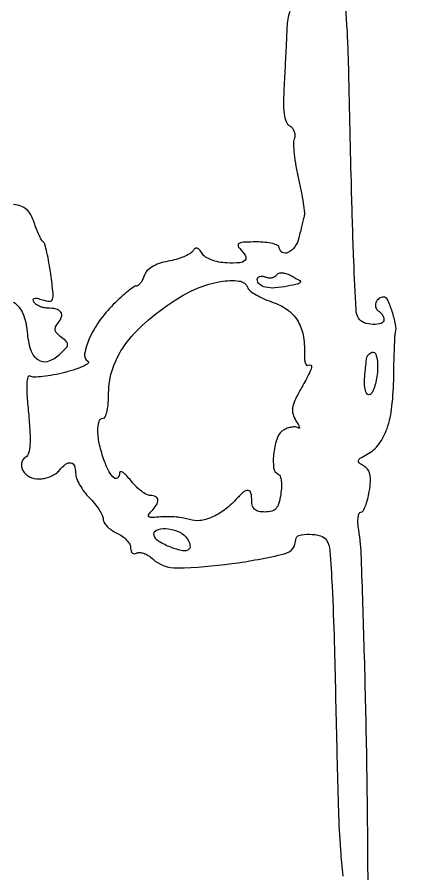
# Model space of a CAD drawing. Extents: x 0 to 4160, y 0 to 3120.
# Drawn here: x 3761.4 to 3836.2, y 1671.3 to 1826.8 of the extents above; entities that cross this region are included whole.
import ezdxf

# ---------------------------------------------------------------- set-up
doc = ezdxf.new("R2010")
doc.units = 0

msp = doc.modelspace()

# ---------------------------------------------------------------- linework, layer by layer
for points in [[(4159.499279, 606.274193, 0.000001), (4159.667734, 974.478125, 0.000057), (4159.806661, 1380.08378, 0.000034), (4159.883999, 1862.25), (4160, 3120), (3296.563358, 3120), (2433.126717, 3120)], [(757.647081, 3119.740147, 0.000002), (520.492565, 3119.487217, 0.4139)], [(1964.75, 0.149832, 0.000016), (2717.930904, 0.232101, 0.000028), (3351.473438, 0.357111)], [(3821.839761, 1833.945201, 0.000312), (3821.617026, 1868.084069, 0.003012)], [(3825.377784, 1655.682778, -0.004708), (3825.071768, 1676.195274, 0.003111), (3824.867338, 1693.632719, 0.002688), (3824.440367, 1711.937353, 0.001547), (3823.909709, 1728.62314, 0.030219), (3823.419608, 1733.75, -0.026039), (3823.290003, 1734.995826, -0.043863), (3823.327881, 1736.045312, -0.057597), (3823.506482, 1736.778916, -0.313977), (3823.823845, 1737, 0.26519), (3824.215135, 1737.223232, 0.036695), (3824.647257, 1738.094218, 0.034104), (3825.044785, 1739.297794, 0.022492), (3825.342799, 1740.724999, 0.022443), (3825.561017, 1742.597784, 0.072067), (3825.469958, 1743.846979, 0.109764), (3825.065894, 1744.715832, 0.102011), (3824.322816, 1745.359095, -0.03876), (3823.498045, 1745.908567, -0.310495), (3823.368689, 1746.321597, -0.18221), (3823.706859, 1746.758165, -0.014968), (3824.978207, 1747.488337, 0.112001), (3827.090077, 1749.320024, 0.076185), (3828.567932, 1752.150561, 0.055057), (3829.458594, 1756.150368, 0.024204), (3829.788092, 1761.571931, -0.002826), (3829.837831, 1764.341837, -0.003898), (3829.91594, 1766.828322, -0.002489), (3830.008183, 1768.915012, -0.047025), (3830.101469, 1769.562295, 0.110928), (3830.125553, 1771.05243, 0.029421), (3829.501864, 1773.36325, 0.023759), (3828.657654, 1775.540126, 0.296599), (3827.950609, 1776, 0.156237), (3827.103768, 1775.728763, 0.146139), (3826.544826, 1775.009516, 0.160961), (3826.501009, 1774.154875, 0.189538), (3826.983688, 1773.510081, -0.059916), (3827.372441, 1773.200019, -0.050815), (3827.701458, 1772.790061, -0.053152), (3827.925573, 1772.34728, -0.090837), (3828, 1771.940983, -0.324577), (3827.480578, 1771.225128, -0.090223), (3826.023596, 1771.02658, -0.076078), (3824.38517, 1771.352538, -0.168821), (3823.410104, 1772.145455, -0.126909), (3822.929994, 1773.69146, -0.002172), (3822.534391, 1782.616924, -0.003739), (3822.116691, 1795.475183, -0.000871), (3821.614491, 1817.067112, 0.004921), (3821.46093, 1821.963181, 0.007193), (3821.221319, 1826.269811, 0.003867), (3820.939426, 1829.890526, 0.117573)], [(3810.887338, 1827.802108, 0.036578), (3810.532343, 1826.422289, 0.036149), (3810.380402, 1825, -0.002726), (3810.309114, 1823.201151, -0.000878), (3810.184193, 1820.534844, -0.000876), (3810.034811, 1817.568961, -0.000981), (3809.880402, 1814.714363, 0.010617), (3809.764863, 1811.392496, 0.036391), (3809.892605, 1809.237807, 0.059728), (3810.2514, 1807.840117, 0.162969), (3810.895717, 1807.065288, -0.091325), (3811.385207, 1806.621781, -0.080173), (3811.711742, 1806.013251, -0.080688), (3811.828907, 1805.336642, -0.094491), (3811.71373, 1804.696375, 0.102334), (3811.56426, 1803.784384, 0.015712), (3811.698878, 1801.941847, 0.016995), (3812.004314, 1799.748086, 0.01402), (3812.474416, 1797.43333, -0.008764), (3812.963425, 1795.148842, -0.011519), (3813.324809, 1793.047481, -0.009116), (3813.552635, 1791.291781, -0.100165), (3813.489927, 1790.58788, 0.010419), (3813.32719, 1789.994518, 0.002556), (3813.084885, 1789.011752, 0.002617), (3812.818856, 1787.882625, 0.002611), (3812.564471, 1786.75, -0.103243), (3811.84363, 1785.142174, -0.122402), (3810.57352, 1784.07242, -0.250171), (3809.514467, 1784.108327, -0.267796), (3809, 1785, 0.302104), (3808.74223, 1785.387689, 0.0409), (3807.76625, 1785.70625, 0.035995), (3806.409672, 1785.927657, 0.02246), (3804.8, 1786, 0.010632), (3802.679231, 1785.9549, 0.084697), (3801.725, 1785.75, 0.354686), (3801.508307, 1785.36133, 0.154285), (3801.8, 1784.8, -0.055415), (3802.842278, 1783.496991, -0.335846), (3802.774167, 1782.688596, -0.196618), (3801.811338, 1782.222976, -0.024938), (3799.458133, 1782.194055, -0.037066), (3797.985067, 1782.359247, -0.045178), (3796.650559, 1782.737313, -0.05139), (3795.594125, 1783.272683, -0.116579), (3794.976429, 1783.913604, 0.038321), (3794.495612, 1784.599439, 0.160727), (3794.075748, 1784.86503, 0.229715), (3793.675394, 1784.781245, 0.081638), (3793.266004, 1784.341783, -0.120104), (3792.731883, 1783.849497, -0.028353), (3791.630903, 1783.319144, -0.027587), (3790.259948, 1782.838718, -0.024118), (3788.781804, 1782.486889, 0.033884), (3787.166541, 1782.068955, 0.055044), (3785.880105, 1781.477557, 0.068181), (3784.96642, 1780.743165, 0.113048), (3784.466708, 1779.895105, -0.037416), (3784.175207, 1779.169766, -0.047755), (3783.79733, 1778.556687, -0.055732), (3783.39454, 1778.132175, -0.176886), (3783.032612, 1778, 0.158128), (3782.548473, 1777.842961, 0.012496), (3781.460517, 1777.011921, 0.015993), (3780.193875, 1775.924786, 0.011543), (3778.85, 1774.636325, 0.041025), (3776.307641, 1771.626233, 0.049783), (3774.473573, 1768.421999, 0.060767), (3773.638904, 1765.714162, 0.307923), (3774.249712, 1764.345669, -0.517096), (3774.271898, 1763.992642, -0.057912), (3773.464488, 1763.482602, -0.033525), (3772.012264, 1762.901415, -0.015781), (3770.070236, 1762.338558, -0.015222), (3767.98192, 1761.87135, -0.020031), (3766.051612, 1761.580396, -0.01789), (3764.457463, 1761.462581, -0.14898), (3763.765238, 1761.645091, 0.489572), (3763.339564, 1761.486338, 0.063338), (3763.140916, 1760.374373, 0.029315), (3763.158222, 1758.298966, 0.007817), (3763.431033, 1755.003134, -0.009201), (3763.711755, 1751.49364, -0.030938), (3763.710746, 1749.190323, -0.048164), (3763.47084, 1747.689888, -0.192947), (3762.929097, 1746.95618, 0.208094), (3762.179104, 1745.875964, 0.188434), (3762.418187, 1744.531135, 0.139437), (3763.635308, 1743.407977, 0.117583), (3765.34617, 1743, 0.05444), (3766.359863, 1743.110699, 0.043027), (3767.413171, 1743.440625, 0.044389), (3768.348074, 1743.925291, 0.077928), (3769, 1744.5, -0.051057), (3770.189676, 1745.667631, -0.209067), (3771.144488, 1745.923498, -0.282191), (3771.783705, 1745.384602, -0.080239), (3772, 1744.045455, 0.092765), (3772.173028, 1743.120863, 0.03537), (3772.734375, 1741.930682, 0.033525), (3773.543307, 1740.691793, 0.034996), (3774.5, 1739.590909, -0.02526), (3775.456892, 1738.53212, -0.028152), (3776.265625, 1737.418458, -0.02914), (3776.838654, 1736.40247, -0.114313), (3777, 1735.70597, 0.141788), (3777.177209, 1735.093626, 0.054359), (3777.734375, 1734.393252, 0.048192), (3778.543485, 1733.720186, 0.042534), (3779.5, 1733.181954, -0.048383), (3780.456311, 1732.629039, -0.051677), (3781.265625, 1731.913222, -0.057682), (3781.819585, 1731.150455, -0.12893), (3782, 1730.462422, 0.070068), (3782.078359, 1729.906008, 0.144929), (3782.31226, 1729.539212, 0.189833), (3782.659101, 1729.416495, 0.130341), (3783.063013, 1729.538944, -0.161038), (3783.6057, 1729.668441, -0.063821), (3784.364286, 1729.504722, -0.054366), (3785.204492, 1729.100249, -0.044601), (3786.000137, 1728.499876, 0.192259), (3790.456666, 1726.844364, 0.027537), (3800.350346, 1727.630208, 0.025036), (3809.954091, 1729.42133, 0.347099), (3812, 1732.01342, -0.345662), (3812.592393, 1732.767932, -0.064679), (3814.462918, 1732.975276, -0.058972), (3816.48884, 1732.696828, -0.193053), (3817.556202, 1731.909064, -0.120131), (3818.18025, 1729.990388, -0.006354), (3818.586241, 1723.51668, -0.005959), (3818.97251, 1713.357816, -0.001092), (3819.421472, 1694.577229, 0.002528), (3819.734944, 1682.87159, 0.010194), (3820.108046, 1675.733026, 0.008963), (3820.544172, 1670.928822, 0.228056)], [(3760.737684, 1775.0666, -0.150311), (3762.429017, 1772.993756, -0.077937), (3763.199437, 1769.709926, 0.056233), (3763.811976, 1766.476692, 0.162616), (3765.122502, 1764.648694, 0.232042), (3766.922551, 1764.338996, 0.11296), (3769.007732, 1765.506998, 0.015323), (3770.252445, 1766.704831, 0.162802), (3770.554984, 1767.329264, 0.23631), (3770.359915, 1767.888342, 0.034917), (3769.417883, 1768.683704, -0.041388), (3768.627671, 1769.368567, -0.140542), (3768.307126, 1769.962767, -0.165257), (3768.376205, 1770.576435, -0.063353), (3768.842939, 1771.310753, 0.094522), (3769.441389, 1772.395254, 0.240291), (3769.305752, 1773.258311, 0.181501), (3768.450268, 1773.823922, 0.056331), (3766.89235, 1774, -0.056114), (3766.162895, 1774.082124, -0.049765), (3765.438242, 1774.325221, -0.052672), (3764.825206, 1774.683064, -0.096198), (3764.433788, 1775.107134, -0.121979), (3764.295869, 1775.536485, -0.361373), (3764.464134, 1775.769467, -0.12025), (3764.994099, 1775.776049, -0.020102), (3765.982583, 1775.505528, 0.057766), (3767.282736, 1775.252884, 0.346443), (3767.817531, 1775.611332, 0.107247), (3767.923113, 1776.667532, 0.005329), (3767.486783, 1780.148394, 0.009793), (3767.160873, 1782.234945, 0.013897), (3766.783462, 1784.074841, 0.009895), (3766.400815, 1785.574024, 0.161222), (3766.11598, 1786, -0.103102), (3765.810021, 1786.360606, -0.014552), (3765.367255, 1787.234375, -0.01608), (3764.900586, 1788.3147, -0.013058), (3764.468604, 1789.5, 0.043695), (3763.844526, 1790.933098, 0.086946), (3763.076746, 1791.899223, 0.094256), (3762.071299, 1792.499028, 0.058718), (3760.731595, 1792.816422, 0.031259)]]:
    msp.add_lwpolyline(points, format="xyb")
for points in [[(3810.5, 1777.978268, -0.031436), (3808.196294, 1777.662904, -0.073684), (3806.467406, 1777.790907, -0.124456), (3805.402457, 1778.330049, -0.216939), (3805, 1779.213978, -0.173591), (3805.119473, 1779.54773, -0.149638), (3805.431218, 1779.754754, -0.104954), (3805.90604, 1779.792819, -0.059385), (3806.467975, 1779.650663, 0.066909), (3807.073461, 1779.50711, 0.072349), (3807.678842, 1779.534537, 0.08106), (3808.191489, 1779.722532, 0.126663), (3808.528663, 1780.046378, -0.180916), (3808.926985, 1780.355046, -0.098241), (3809.551225, 1780.421117, -0.068379), (3810.363998, 1780.233424, -0.035473), (3811.310688, 1779.794184, -0.009775), (3812.712852, 1778.982248, -0.378189), (3812.812648, 1778.663298, -0.236978), (3812.493365, 1778.402167, -0.005318)], [(3803.286748, 1777.695129, 0.139356), (3803.726344, 1777.108801, 0.02984), (3804.793308, 1776.393066, 0.02901), (3806.173063, 1775.686632, 0.02411), (3807.712315, 1775.094945, -0.073274), (3810.412226, 1773.740214, -0.100091), (3812.282043, 1771.772647, -0.093834), (3813.317032, 1769.13006, -0.057544), (3813.555786, 1765.783039, 0.027427), (3813.566606, 1764.80767, 0.058634), (3813.703536, 1764.068064, 0.115244), (3813.93469, 1763.673255, 0.355206), (3814.220357, 1763.636188, -0.266146), (3814.70799, 1763.652453, -0.35976), (3814.869627, 1763.262801, -0.046996), (3814.319392, 1761.929486, -0.006611), (3812.895093, 1759.313222, 0.017762), (3811.823846, 1757.236496, 0.073015), (3811.413401, 1755.885475, 0.108114), (3811.488194, 1754.757658, 0.066286), (3812.026372, 1753.532806, -0.010402), (3812.45606, 1752.791932, -0.04), (3812.675367, 1752.307114, -0.379281), (3812.630901, 1752.195846, -0.31442), (3812.499796, 1752.214816, 0.156021), (3812.073392, 1752.41734, 0.060531), (3811.412219, 1752.425905, 0.052223), (3810.639828, 1752.259408, 0.043711), (3809.868517, 1751.929632, 0.185538), (3808.657007, 1750.527224, 0.055966), (3807.993044, 1747.738999, 0.057392), (3807.973065, 1745.003444, 0.282121), (3808.876151, 1743.833333, -0.236433), (3809.184012, 1743.498136, -0.042808), (3809.351098, 1742.643229, -0.03807), (3809.386339, 1741.519154, -0.0262), (3809.262652, 1740.25, -0.030203), (3808.906193, 1738.576988, -0.114024), (3808.398446, 1737.64175, -0.148348), (3807.613811, 1737.158741, -0.064402), (3806.386501, 1737, -0.049571), (3805.274913, 1737.110477, -0.125501), (3804.548313, 1737.459512, -0.144684), (3804.138889, 1738.076443, -0.074772), (3804, 1739, 0.049815), (3803.855324, 1740.448536, 0.332919), (3803.34781, 1740.901756, 0.205346), (3802.520727, 1740.628704, 0.024397), (3801.10661, 1739.25, -0.044518), (3798.981254, 1737.338287, -0.059534), (3796.738172, 1736.040179, -0.069672), (3794.576305, 1735.449827, -0.112746), (3792.687452, 1735.633787, 0.039151), (3791.635802, 1735.8949, 0.019011), (3790.261314, 1736.070526, 0.018727), (3788.808636, 1736.145581, 0.025624), (3787.5, 1736.097055, -0.011466), (3785.913722, 1735.993215, -0.143368), (3785.335522, 1736.136157, -0.4205), (3785.25053, 1736.472469, -0.055885), (3785.75, 1737.115732, 0.045612), (3786.695626, 1738.283392, 0.1642), (3786.942312, 1739.195778, 0.273175), (3786.546526, 1739.780834, 0.111125), (3785.57258, 1740, -0.125561), (3784.884059, 1740.175672, -0.036434), (3783.955644, 1740.77399, -0.034137), (3782.970955, 1741.626454, -0.03063), (3782.07258, 1742.634859, 0.019611), (3781.275201, 1743.570598, 0.049883), (3780.60882, 1744.162363, 0.138797), (3780.193402, 1744.314307, 0.4363), (3780, 1744.134859, -0.171527), (3779.679767, 1743.228847, -0.409406), (3779.036828, 1743.155153, -0.107131), (3778.094322, 1744.287182, -0.03348), (3777.200888, 1746.320998, -0.030386), (3776.360257, 1749.177335, -0.04987), (3776.044259, 1751.675724, -0.071866), (3776.250354, 1753.42419, -0.339728), (3777, 1754, 0.312253), (3777.388691, 1754.268964, 0.036162), (3777.70625, 1755.341475, 0.033273), (3777.927729, 1756.81637, 0.020636), (3778, 1758.566722, -0.082209), (3778.740399, 1763.039417, -0.073281), (3780.893987, 1767.233235, -0.059664), (3784.610898, 1771.304835, -0.031823), (3790.054261, 1775.426554, -0.04745), (3794.135195, 1777.601386, -0.056315), (3798.327557, 1778.817362, -0.070658), (3801.710346, 1778.9145, -0.279994)], [(3826.810365, 1762.3273, -0.027026), (3826.610882, 1760.894583, -0.036084), (3826.26764, 1759.627384, -0.039206), (3825.844362, 1758.666748, -0.192471), (3825.398621, 1758.293507, -0.377383), (3824.827449, 1758.538303, -0.089842), (3824.533001, 1759.62341, -0.041079), (3824.525658, 1761.629888, -0.01153), (3824.843476, 1764.75, -0.080227), (3824.983215, 1765.227528, -0.081979), (3825.265503, 1765.632812, -0.087766), (3825.643664, 1765.904923, -0.112636), (3826.060365, 1766, -0.285753), (3826.460099, 1765.751237, -0.064091), (3826.731561, 1764.95727, -0.046354), (3826.859948, 1763.781892, -0.025121)], [(3792.020056, 1732.475834, -0.044834), (3792.455395, 1731.843737, -0.061178), (3792.718957, 1731.204925, -0.076885), (3792.782759, 1730.655637, -0.189098), (3792.622988, 1730.289655, -0.251689), (3791.502883, 1729.952638, -0.041893), (3789.269095, 1730.606134, -0.042927), (3787.129718, 1731.650531, -0.179457), (3786.248381, 1732.75, -0.387546), (3786.662302, 1733.679717, -0.115497), (3788.331302, 1733.987751, -0.076927), (3790.513392, 1733.543107, -0.131628)]]:
    msp.add_lwpolyline(points, format="xyb", close=True)

doc.saveas('drawing.dxf')
